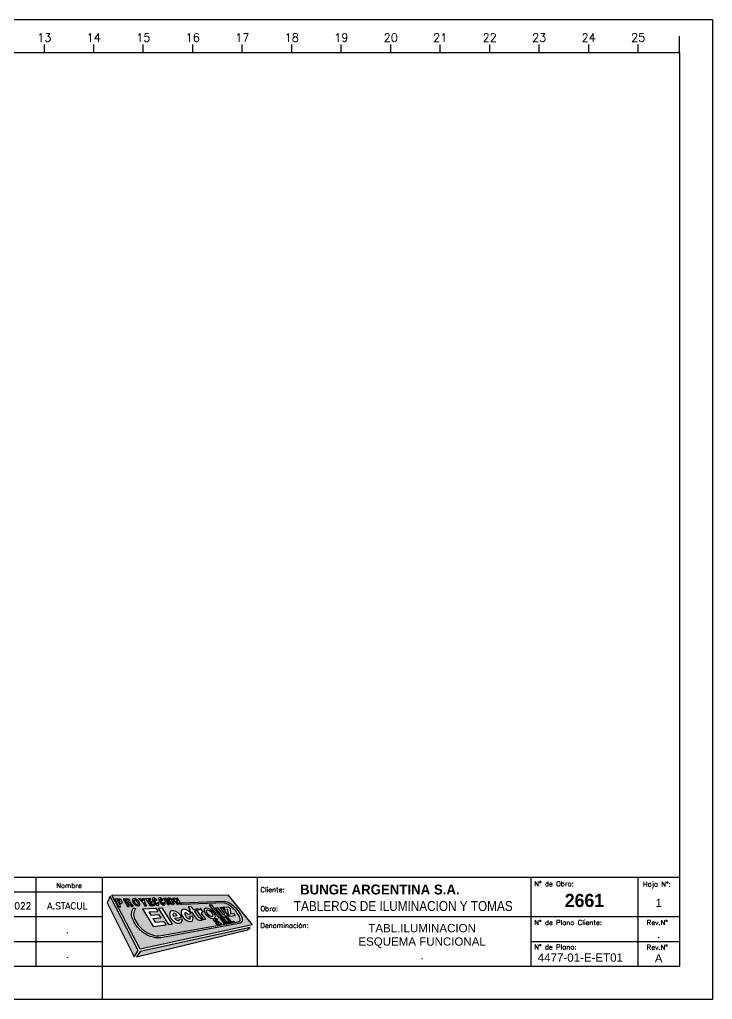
# Model space of a CAD drawing. Header units: millimetres. Extents: x 17 to 4217, y 20 to 2990.
# Drawn here: x 2117 to 4217, y 20 to 2990 of the extents above; entities that cross this region are included whole.
import ezdxf
from ezdxf.enums import TextEntityAlignment as Align

# ---------------------------------------------------------------- set-up
doc = ezdxf.new("R2010")
doc.units = ezdxf.units.MM
for name, color, linetype in [('ASHADE', 7, 'Continuous'), ('PRINCIPAL', 7, 'Continuous'), ('Texto-rotulo', 4, 'Continuous'), ('TEXTOS', 3, 'Continuous')]:
    doc.layers.add(name, color=color, linetype=linetype)
doc.styles.add('ROMANS', font='romans.shx')
doc.styles.add('style1', font='arial.ttf', dxfattribs={"height": 1})
doc.styles.add('style2', font='romab___.ttf', dxfattribs={"height": 1})

# ---------------------------------------------------------------- blocks, each defined once
blk = doc.blocks.new('LOGO_CARTEL')
h = blk.add_hatch(color=7)
h.paths.add_polyline_path([(185.4531607444398, 255.6080054519019), (178.0997501861947, 264.694781197847), (142.9694653170423, 264.5652756452147), (151.5196389591269, 248.2262194406826)])
h.paths.add_polyline_path([(152.6037588228509, 253.2042542958375), (152.0385016435746, 253.591774124269), (151.5922793511299, 253.9952716455857), (151.156328428147, 254.4449664988321), (150.7145654961959, 254.8936571433157), (150.3645131360232, 255.3819267039212), (150.0031535024542, 255.8917232162279), (149.6960355938439, 256.4032216909757), (149.4151898325393, 256.9861096974602), (149.1979344593185, 257.4914983694526), (149.0589793880756, 258.0403151890383), (148.9670878159323, 258.7290265830606), (149.0147634216707, 259.498137032074), (149.1675725950371, 259.9344198385701), (149.5739569894727, 260.7308271535035), (150.1352987637446, 260.5069410158793), (149.7203162498471, 259.6974621873162), (149.6084775258383, 259.3781533964196), (149.5695608185938, 258.7503428899909), (149.6491277627425, 258.1540024450003), (149.7679211774467, 257.6848160852482), (149.9613202075897, 257.2349230512604), (150.2246112070215, 256.688469492297), (150.5058261835637, 256.220111810948), (150.853081899965, 255.7302127279942), (151.1749386222748, 255.2812717744163), (151.5855088787328, 254.8642629679829), (152.0093397265949, 254.4270702912866), (152.4110208676515, 254.0638492072659), (152.9391516107582, 253.7017819174352), (153.5468715304632, 253.2989886426367), (154.1580357110378, 252.9630837021583), (154.8621051137764, 252.675536922346), (155.7591906887095, 252.3973275015875), (156.220084995555, 252.2851366435662), (156.7175685423728, 252.2851366435662), (157.2339852316277, 252.2860496018165), (157.9032701730397, 252.3475077194187), (181.247015485209, 256.5572780543767), (181.5416442631712, 256.6311064582305, 0.1422383346921954), (181.6861528009705, 256.7154093418759), (181.7459667632882, 256.7783278235465), (181.8544180455637, 256.9323336072729), (181.8722623331765, 257.1522650986209), (181.8514710108141, 257.4849715098117), (181.7596657530211, 257.7460812522109), (181.623822393128, 258.115614737526), (181.4588121072999, 258.437906893107), (181.2781975993102, 258.7688019152168), (180.9887895602179, 259.1797745744808), (180.7512849446623, 259.5089844625736), (180.4986294957427, 259.815017786622), (180.2453629160686, 260.1141217957421), (179.9870351216035, 260.3874534964206), (179.7544201523704, 260.6108451201933), (179.4103498777168, 260.9061848932495), (179.0857978649014, 261.1779139023679), (178.6712844097259, 261.4744107431785), (178.2458162967387, 261.7433927095336), (177.8271528054962, 261.9525782249748), (177.4073530596579, 262.1496822747832, 0.1202087801913025), (177.0357000599459, 262.2249030490885), (164.2666159847474, 261.7193418869679), (163.9682599065787, 262.2771812392215), (177.0609268918265, 262.7941733559575, -0.1061177557383785), (177.5571896986758, 262.7079758158735), (178.0788371917595, 262.4975506379719), (178.5409593324766, 262.266650976968), (179.006402372169, 261.9723967656153), (179.4534493773264, 261.6526290401814), (179.7983485959752, 261.3638644686205), (180.1579319711855, 261.0552087077141), (180.413115646847, 260.810143242434), (180.6926762230759, 260.5143455412949), (180.9589417610879, 260.1998899585132), (181.2264295606065, 259.8758906908188), (181.4773840912516, 259.5280376069671), (181.7884614694098, 259.0862934946086), (181.9892665206068, 258.7184083640314), (182.1744450805191, 258.3567242608761), (182.3242876211053, 257.9491089286669), (182.4451116069045, 257.6054649962152), (182.4737813655809, 257.146686456172), (182.4392175374054, 256.7206860216178), (182.2111733737853, 256.3968528736304), (182.156251227782, 256.3390801078294, -0.1589567886688336), (181.5015339019848, 255.9852970601775), (158.3313541049504, 251.7657726936716), (157.7638205862058, 251.6977152282085), (157.1467103171579, 251.6523168065381), (156.5289152348718, 251.6523168065381), (156.1393310225611, 251.6872735888707), (155.5992206574989, 251.8187472139129), (154.6594321216244, 252.1101999264602), (153.8992588404735, 252.4206599155526), (153.2361026245469, 252.7851404533831)], flags=16)
h.paths.add_polyline_path([(155.4961207389485, 255.0521120566267), (152.2828004417448, 260.403877045065), (156.2620891741136, 260.6595994981258), (156.8793904055585, 259.683852657859), (154.1233739124035, 259.5067417856138), (154.7379129992291, 258.5353609724133), (157.1419291429693, 258.6898511204828), (157.7614417117217, 257.7106088953362), (155.3574255679816, 257.5561187472666), (156.1105608785906, 256.365663646602), (158.7499442525333, 256.6411428619804), (159.4683073167696, 255.5916406758498)], flags=16)
h.paths.add_polyline_path([(156.9809235514029, 260.7057942084543), (158.1495943107872, 260.7808969148699), (161.2771194095897, 255.8373254823798), (160.1571723636043, 255.6852068767993)], flags=16)
edge = h.paths.add_edge_path(flags=16)
edge.add_ellipse((150.3228781548682, 262.4436767498919), major_axis=(-0.8936272418632162, 1.127899265694117), ratio=0.5066817181136452, start_angle=0, end_angle=360)
edge = h.paths.add_edge_path(flags=16)
edge.add_line((149.3914767797729, 261.2200522465923), (148.8966182320769, 261.1928146593498))
edge.add_line((148.8966182320769, 261.1928146593498), (148.3406782657387, 262.0048362661628))
edge.add_arc((148.0322541764911, 261.7936777497446), 0.3737824740194964, 34.39698158897838, 89.99999999999129)
edge.add_line((148.0322541764912, 262.1674602237641), (147.6230883499818, 262.167460223764))
edge.add_line((147.6230883499818, 262.167460223764), (148.2097099318605, 261.1550064314394))
edge.add_line((148.2097099318605, 261.1550064314394), (147.730365746766, 261.1286227726718))
edge.add_line((147.730365746766, 261.1286227726718), (146.374749734994, 263.4682887761948))
edge.add_line((146.374749734994, 263.4682887761948), (147.7265645211912, 263.4872141747957))
edge.add_ellipse((147.8482038823178, 262.8124085716728), major_axis=(-0.4675602494154471, 0.5911854729536373), ratio=0.7183697749825871, start_angle=331.8783444975553, end_angle=331.892320538633)
edge.add_ellipse((147.8482038823178, 262.8124085716728), major_axis=(-0.4675602494154471, 0.5911854729536373), ratio=0.7183697749825871, start_angle=194.1313330148139, end_angle=331.8783444975553, ccw=False)
edge.add_arc((148.0465766700301, 261.4587772066198), 0.9845029444719537, 33.673101070293626, 67.08465810740188, ccw=False)
edge.add_line((148.8658943114276, 262.0046385902776), (149.3914767797729, 261.2200522465923))
h.paths.add_polyline_path([(152.428480871504, 262.2382794171796), (150.991425134696, 263.5583984087983), (151.5148692393126, 263.577161813869), (152.3274732041306, 262.8385707334468), (152.2247599783632, 263.6026085948631), (152.7464755688293, 263.6213100395241), (152.8422763599165, 262.4219324887251), (153.4486469591564, 261.39256968043), (152.9302560239894, 261.3864757829948)], flags=16)
edge = h.paths.add_edge_path(flags=0)
edge.add_ellipse((150.3344878985016, 262.385674379353), major_axis=(-0.5538971173582997, 0.7982579311599717), ratio=0.3309013624885608, start_angle=0, end_angle=360)
h.paths.add_polyline_path([(154.6202223665322, 261.4300838329052), (153.1710949092717, 263.6365309668692), (154.4674305755511, 263.6829994837549), (154.7332833440427, 263.2782110186992), (153.9546621677494, 263.2503005228151), (154.2758638951749, 262.761237516417), (154.9217148974341, 262.7843887256175), (155.1631154593711, 262.4168312858944), (154.5172644571119, 262.3936800766938), (154.8701517007164, 261.8563725794391), (155.6487728770096, 261.8842830753232), (155.8493481051576, 261.4445327086049)], flags=16)
edge = h.paths.add_edge_path(flags=16)
edge.add_ellipse((162.3506972278444, 257.9788374762874), major_axis=(-1.642348800854519, 1.647056297495182), ratio=0.6051354556231145, start_angle=223.0526706348825, end_angle=568.9415980408376, ccw=False)
edge.add_line((164.0800962370809, 257.9175592753078), (161.9766256633958, 257.6318520075442))
edge.add_ellipse((162.4984084506137, 257.9265922102933), major_axis=(-0.8345003235995436, 0.9835038464317335), ratio=0.4580583250399492, start_angle=79.1463513431414, end_angle=197.195719878157)
edge.add_line((163.442087250392, 257.3256394437481), (164.2354321568696, 257.4333967893746))
edge = h.paths.add_edge_path(flags=16)
edge.add_ellipse((156.2742421014178, 262.6190018229936), major_axis=(-0.863609162255307, 1.091103421728289), ratio=0.4257354557277726, start_angle=297.64689720139955, end_angle=570.3333871905265, ccw=False)
edge.add_arc((156.1713854927469, 262.9168856242617), 0.4740240258636297, 16.574342269856118, 39.02376819823297, ccw=False)
edge.add_line((156.6257140161145, 263.0521053341809), (156.2980944023229, 263.0080376165203))
edge.add_ellipse((156.3074578577934, 262.6024070536391), major_axis=(-0.5065399770271345, 0.726019394402116), ratio=0.2742896260413826, start_angle=326.4190817521952, end_angle=201.6139085342092)
edge.add_line((156.7595119302094, 262.3033940024833), (157.0441174056542, 262.3416759404644))
edge.add_arc((157.0583540590102, 262.2358341333146), 0.1067949925769937, 14.416172928445405, 97.66080543091999, ccw=False)
h.paths.add_polyline_path([(145.6598305992959, 261.0834881952152), (145.1065465757316, 261.0834881952152), (143.8601911448198, 263.4330849715683), (145.1648560642081, 263.4330849715683), (145.2073356916003, 263.4219149788997), (145.315947814569, 263.393355456569), (145.424559937535, 263.3590840297724), (145.5331720605031, 263.3105328097215), (145.6417841834706, 263.2534137650604), (145.7503964183304, 263.1563113249588), (145.859008541297, 263.050641060248), (145.933322134451, 262.9335469866041), (145.9847699291714, 262.8250208017469), (146.0476506790543, 262.7164945527141), (146.090523897267, 262.6079683678574), (146.090523897267, 262.4994421830006), (146.0848074756314, 262.3909159339676), (146.0505088339265, 262.2823897491111), (145.9676206642648, 262.1738635000779), (145.8590085412972, 262.1053206464843), (145.7461475495062, 262.0786115282382), (145.1319624207972, 262.0786115282382)], flags=16)
h.paths.add_polyline_path([(147.7620292003396, 262.4915857296116), (147.4352881576086, 262.4915857296115), (147.0321206956276, 263.1874149292762), (147.514049526084, 263.1874149292762, -0.2675365227889273), (147.8374663985688, 263.0010220613619), (147.9468388417595, 262.8122554896828, -0.5778638043497945)], flags=0)
edge = h.paths.add_edge_path(flags=0)
edge.add_ellipse((162.1108745068363, 258.4080100646889), major_axis=(-0.5405039750257009, 0.6372900837614937), ratio=0.6364042262415052, start_angle=231.8172837618474, end_angle=423.4302749670524, ccw=False)
edge.add_line((162.7154700676052, 258.430385789653), (161.5604793777146, 258.2735073248772))
edge = h.paths.add_edge_path(flags=16)
edge.add_ellipse((158.1177155172974, 262.677083387381), major_axis=(-0.863609162255307, 1.091103421728289), ratio=0.4257354557277726, start_angle=297.64689720139955, end_angle=570.3333871905265, ccw=False)
edge.add_arc((158.0148589086267, 262.9749671886491), 0.4740240258636296, 16.574342269863678, 39.023768198225525, ccw=False)
edge.add_line((158.4691874319942, 263.1101868985684), (158.1415678182025, 263.0661191809078))
edge.add_ellipse((158.1509312736731, 262.6604886180265), major_axis=(-0.5065399770271345, 0.726019394402116), ratio=0.2742896260413826, start_angle=326.4190817521952, end_angle=201.6139085342092)
edge.add_line((158.6029853460891, 262.3614755668708), (158.8875908215339, 262.3997575048519))
edge.add_arc((158.9018274748898, 262.2939156977021), 0.1067949925769937, 14.416172928193816, 97.66080543091999, ccw=False)
h.paths.add_polyline_path([(145.3488173465687, 262.4185411235928), (145.3004573348388, 262.4084741234664), (144.9569851476092, 262.4084741234665), (144.5884524415721, 263.1032223763401), (145.0543579831542, 263.1032223763401), (145.1230071195274, 263.0883104007086), (145.1776770286679, 263.0598096257225), (145.2228389716364, 263.0051830485271), (145.2751318892336, 262.950556471332), (145.3131631136731, 262.8959298941364), (145.3464403550255, 262.8413033169415), (145.3820945879219, 262.7866767397458), (145.4153718292747, 262.729675116329), (145.4367643690122, 262.6750485391337), (145.4474606868996, 262.5931083054898), (145.4438952155914, 262.5111688075474), (145.4034871276592, 262.4565422303521)], flags=0)
h.paths.add_polyline_path([(159.9730777940433, 261.763804503725), (158.6575382829936, 263.7279102629611), (159.0852560512675, 263.7385947742741), (160.4007955623171, 261.7744890150381)], flags=16)
edge = h.paths.add_edge_path(flags=16)
edge.add_ellipse((160.8818184193999, 262.7388156020793), major_axis=(-0.7979464350983991, 1.007134917165475), ratio=0.4894646261371382, start_angle=0, end_angle=360)
edge = h.paths.add_edge_path(flags=0)
edge.add_ellipse((160.8934281630333, 262.7589184025069), major_axis=(-0.5035167035460069, 0.7256513700487878), ratio=0.3023088387794969, start_angle=0, end_angle=360)
edge = h.paths.add_edge_path(flags=16)
edge.add_ellipse((165.7652750323873, 258.4647758817189), major_axis=(-1.600143491517746, 1.63787481024076), ratio=0.5599180829253385, start_angle=249.7364917816626, end_angle=582.2025432203677, ccw=False)
edge.add_line((166.9872881122092, 259.0106123339061), (165.9898829810173, 258.8751381806419))
edge.add_ellipse((165.8938711404128, 258.3234322185671), major_axis=(-0.7589687808205522, 0.9226812811405075), ratio=0.3732741632683865, start_angle=310.6881988627141, end_angle=223.1675011783974)
edge.add_line((166.4945029853884, 258.2454999481933), (167.3862588203552, 258.3666241161793))
h.paths.add_polyline_path([(162.7951288374967, 261.7752387136096), (161.4723677384096, 263.6945981322239), (161.81595609631, 263.7537906418208), (162.9820344133655, 262.7383576938072), (162.3240781786936, 263.6930686366409), (162.6534987351981, 263.7508159989583), (163.911431913516, 261.9255235138238), (163.5681845709356, 261.8812685400093), (162.4134307224951, 262.8868400247041), (163.1399369951657, 261.8326612632521)], flags=16)
h.paths.add_polyline_path([(166.2842710145883, 260.1110201205027), (166.687775653216, 260.1476733413876), (166.0524662573228, 261.0246228846317), (166.9215053611439, 261.1294239198954), (167.5743923799181, 260.2282110988582), (168.0036802966482, 260.2672063998507), (168.4322120736689, 259.6756824139734), (168.0029241569389, 259.636687112981), (169.2382005714195, 257.9315728891684, 0.2467400219672279), (169.6550028235146, 257.7250531196687), (169.8100637272798, 257.7287421160969), (170.2931312032976, 257.0619397593421), (169.8310625108357, 256.9991785373436, -0.3000227749307927), (168.5570900349589, 257.5673645912789), (167.1163074302368, 259.5561493555102), (166.7128027916091, 259.5194961346253)], flags=16)
edge = h.paths.add_edge_path(flags=16)
edge.add_line((168.389199509343, 260.3314593556841), (169.2533804088036, 260.374997025797))
edge.add_line((169.2533804088036, 260.374997025797), (169.4719641903194, 260.0683950569588))
edge.add_arc((169.4963919218343, 260.0858101634195), 0.0299999999999818, 215.4859673686726, 361.1087590474533)
edge.add_arc((169.9675786411621, 260.0949294696907), 0.4412749581908618, 104.8395011294129, 181.1087590474032, ccw=False)
edge.add_arc((169.8801739440364, 260.4248219006564), 0.1000000000000818, 35.485967368638, 104.83950112940741, ccw=False)
edge.add_line((169.9615997157527, 260.4828722555254), (170.63517493473, 259.538065248954))
edge.add_arc((170.6107472032151, 259.5206501424933), 0.0300000000000623, -113.2047104652354, 35.48596736857809, ccw=False)
edge.add_ellipse((170.5014528612335, 259.1633119633947), major_axis=(-0.2423453647004123, 0.2913411155990957), ratio=0.8735425956558136, start_angle=303.7784849999491, end_angle=422.8856420638008)
edge.add_line((170.1701836289255, 259.08902022378), (171.4616404148821, 257.2775262945518))
edge.add_line((171.4616404148821, 257.2775262945518), (170.6310571408486, 257.1868620808645))
edge.add_line((170.6310571408486, 257.1868620808645), (168.389199509343, 260.3314593556841))
edge = h.paths.add_edge_path(flags=16)
edge.add_ellipse((172.6209305434125, 259.104092753121), major_axis=(-1.434265796732262, 1.459487488505828), ratio=0.5161330663776666, start_angle=0, end_angle=360)
h.paths.add_polyline_path([(171.683835557383, 259.2745062451281), (171.7600229468722, 259.3971486387049), (171.6047711369928, 259.4673345635577), (171.6938990555585, 259.57827639546), (171.5585605571486, 259.6817784696732), (171.6705180972101, 259.7696959589088), (171.5894982337426, 259.9205605293637), (171.7266636854775, 259.9542175622087), (171.7605783939317, 260.1212981481499), (171.8912865217089, 260.057758931497), (172.0067471987567, 260.1834123087364), (172.0850145884413, 260.0627518616205), (172.2287409020206, 260.1542501419495), (172.2761756564648, 260.013476192727), (172.4359090739834, 260.0727587689708), (172.4500727813598, 259.935950951293), (172.6140577024691, 259.9821909141718), (172.617324168846, 259.8378475554163), (172.7847232792728, 259.8695765066528), (172.7753601017255, 259.7255001174502), (172.9448479140738, 259.7429090227465), (172.9234624187572, 259.6012749267215), (173.0936711892283, 259.6089013920243), (173.064169036055, 259.4687259540326), (173.2344032043299, 259.4608017909796), (173.1916116192394, 259.3218433874385), (173.3594370281364, 259.3052442131924), (173.3100955283725, 259.1704082818698), (173.477365502008, 259.1380054357252), (173.4154033856972, 259.0075967402648), (173.5783422976624, 258.9577914878024), (173.5030164446931, 258.8346180698345), (173.6573928421161, 258.7625270410099), (173.5661266955277, 258.651743788243), (173.7023328640789, 258.5495961434361), (173.5906972447629, 258.4602195032279), (173.6746318630572, 258.3082324038705), (173.5348244109569, 258.2721831132165), (173.4985978147281, 258.1056994135821), (173.3694427110236, 258.1707338292062), (173.2525693178649, 258.0473364211766), (173.1758362138442, 258.1696381209472), (173.0319521735603, 258.0783880717975), (172.9874999861671, 258.2157550185329), (172.829821770202, 258.1512045055346), (172.8101961036181, 258.2942447384434), (172.6451284973563, 258.2520324904426), (172.6453961039194, 258.3964125562626), (172.4780067120226, 258.3646323737792), (172.4873539531447, 258.5091469756491), (172.3240870211571, 258.4899539639741), (172.3435472575933, 258.6330167970836), (172.1734386118741, 258.6234127786635), (172.2015303581154, 258.7650338534108), (172.0311557849242, 258.7663351328417), (172.0682525877504, 258.9058682910498), (171.8989991221754, 258.9254246943266), (171.9508388888556, 259.0601774813477), (171.7837480405186, 259.0934916963358), (171.8464200568175, 259.223560498869)], flags=0)
h.paths.add_polyline_path([(173.7958397692439, 257.1463912688727), (173.8304640978674, 257.390058697153), (174.0785565701579, 257.5207859104881), (174.2187937613269, 257.5387446725682), (174.37897410095, 257.5103021481857), (174.5163766620253, 257.4861346410556), (174.6383985265921, 257.4146816641343), (174.9414558946859, 257.0596236420317), (174.6247929102196, 256.9597830324572), (174.5154095678412, 257.0879351161374), (174.4216121135971, 257.1457637999772), (174.336174773255, 257.1871777879149), (174.2840205303412, 257.1745299321128), (174.2500348926458, 257.1542002251716), (174.2511575238931, 257.0807046329599), (174.3789517365361, 256.9309826160936), (174.5853158820852, 256.8606323937628), (174.7502930707705, 256.8219749691178), (175.0751994696786, 256.7627873435982), (175.2064628145645, 256.7118110629317), (175.3001204238243, 256.6394170022284), (175.7859955408269, 256.0701721126652), (175.7708475169259, 255.7965177324393), (175.6788382982584, 255.6386674267816), (175.4554495420784, 255.5994387674916), (175.1982293746402, 255.6354262590744), (174.9243039333737, 255.7441210868719), (174.5182751041174, 256.2486671224456), (174.8568341004725, 256.3711019307822), (175.1535205428048, 256.0235080014154), (175.1833746497563, 256.0102394514735), (175.2679490921922, 256.0217855385973), (175.2795180028883, 256.0560885296403), (175.2652979472572, 256.1315190496147), (175.2349778686286, 256.1821392110525), (175.1272671526957, 256.2747549196481), (175.0060922290022, 256.3664286441305), (174.9177631965104, 256.385854518842), (174.7538146483476, 256.4124832340872), (174.5758829905614, 256.4159022943103), (174.4444258204068, 256.440399133175), (174.3102845101203, 256.5071237198015)], flags=16)
h.paths.add_polyline_path([(172.4421929879158, 261.6993872884382), (173.1033636288165, 261.7418763334797), (175.9666479985061, 257.8395078861935), (175.3416875249357, 257.7476680271158)], flags=16)
h.paths.add_polyline_path([(175.8185602050212, 255.9963887481317), (176.0970598533513, 256.0382749285257), (176.3478582665037, 255.7561521061419), (176.0747567826849, 255.7081935372172)], flags=16)
h.paths.add_polyline_path([(174.3485186268598, 260.8064774840617), (175.0202330270788, 260.8496441064742), (176.4425847394002, 258.9111218619272), (176.656246544351, 258.7002338774154), (176.8859989122111, 258.6376187554996), (177.039169630779, 258.6724050989984), (177.0809416643318, 258.7906792596578), (177.0850268032758, 258.9524073457342), (175.6626750909543, 260.8909295902811), (176.3343894911734, 260.9340962126936), (178.3705141121814, 258.1590632610676), (177.7308736637015, 258.072183070219), (177.4515844789431, 258.4528261225845), (177.449939915133, 258.1923494093693), (177.3735891381681, 258.023654325923), (177.0408173282612, 257.9784550605819), (176.6492841265375, 258.0740737668004), (176.3290203271025, 258.2897508747835), (176.0004829060769, 258.5550164180551)], flags=16)
h.paths.add_polyline_path([(175.8596812331607, 257.4623247813253), (175.8714990103827, 257.6547803721561), (175.967370921293, 257.7617232629247), (176.3591218292881, 257.8128576366349), (176.6739834488775, 257.7357619649799), (176.9037179487684, 257.6268032359388), (177.2051102946684, 257.22597550955, -0.2774608196294284), (177.2263887720949, 257.0209748781529), (177.1775796743084, 256.9167245421723), (177.3814321152049, 256.8907311830286, -0.2025117578434721), (177.515986991677, 256.8125343543765), (178.0814038863946, 256.0605750844931), (177.7035381514174, 255.9942191656532), (177.249609033323, 256.5979086050922, 0.269620168307612), (177.0643523294291, 256.676091733451), (176.8861163765115, 256.653266853361), (177.4192138766801, 255.9442897945771), (177.0498955669017, 255.8794348645815)], flags=16)
h.paths.add_polyline_path([(176.1283580353405, 257.4946311402891), (176.5348464118783, 257.5466860052058, -0.2696201683075783), (176.7201031157721, 257.468502876847), (176.8891617211602, 257.2436684464244, -0.5752742827534235), (176.7547140580848, 256.9250916456432), (176.5740092818875, 256.9019506082662)], flags=0)
h.paths.add_polyline_path([(177.5204432603009, 257.9472478852434), (177.8995604899292, 257.9957976035502), (179.0422888058242, 256.5652176823347), (179.4851163086475, 256.6318186736747), (179.7406637918552, 256.3443536283047), (178.9164312724389, 256.1996125176379)], flags=16)
h.paths.add_polyline_path([(177.9413372224431, 256.3767628698669), (178.219836870773, 256.4186490502607), (178.4706352839254, 256.1365262278769), (178.1975338001067, 256.088567658952)], flags=16)
h.paths.add_polyline_path([(176.6737528820233, 260.9559048434876), (178.3427161908923, 261.0631580286965), (178.8002973755475, 260.5096828633239), (178.8998461173178, 258.9606081469402), (179.8326592561562, 259.0873089891415), (180.3195044374267, 258.423788001071), (178.6936731086986, 258.2029568505968), (178.1625139210506, 258.9431567149978), (178.0671847041749, 260.4265715424339), (177.1073964312916, 260.3648923258533)], flags=16)
h.paths.add_polyline_path([(179.5926754927317, 256.6591503180275), (179.8711751410621, 256.7010364984215), (180.1219735542144, 256.418913676038), (179.8488720703959, 256.3709551071128)], flags=16)
h = blk.add_hatch(color=7)
h.paths.add_polyline_path([(142.4711588467209, 264.2784940282188), (141.493940429186, 262.237274870394), (149.6974538685535, 245.9180733970072), (150.9388299583746, 247.8139314132571)])
h.paths.add_polyline_path([(184.1081691569706, 254.1154360284982), (184.9261877654065, 254.8247654630184), (151.5618281334868, 247.5365095611583), (150.3895026562838, 245.8623298553465)])
for p, q in [((144.5884524415722, 263.1032223763401), (144.9569851476092, 262.4084741234664)), ((144.5884524415721, 263.1032223763401), (145.0318689755348, 263.1032223763401)), ((144.9569851476092, 262.4084741234664), (145.3004573348389, 262.4084741234664)), ((145.0683373384368, 263.1001857787027), (145.0318689755348, 263.1032223763401)), ((145.1230071195273, 263.0883104007086), (145.0683373384368, 263.1001857787027)), ((145.1776770286679, 263.0598096257226), (145.1230071195273, 263.0883104007086)), ((145.2228389716362, 263.0051830485272), (145.1776770286679, 263.0598096257226)), ((145.2751318892337, 262.9505564713318), (145.2228389716362, 263.0051830485272)), ((145.3131631136727, 262.8959298941363), (145.2751318892337, 262.9505564713318)), ((145.3004573348389, 262.4084741234664), (145.3488173465687, 262.4185411235929)), ((145.3464403550257, 262.8413033169409), (145.3131631136727, 262.8959298941363)), ((145.3820945879217, 262.7866767397455), (145.3464403550257, 262.8413033169409)), ((145.3488173465687, 262.4185411235929), (145.4034871276592, 262.4565422303521)), ((145.4153718292746, 262.729675116329), (145.3820945879217, 262.7866767397455)), ((145.4034871276592, 262.4565422303521), (145.4438952155914, 262.5111688075474)), ((145.4367643690122, 262.6750485391336), (145.4153718292746, 262.729675116329)), ((145.4438952155914, 262.6204219619383), (145.4367643690122, 262.6750485391336)), ((145.4462722071345, 262.5657953847428), (145.4438952155914, 262.6204219619383)), ((145.4438952155914, 262.5111688075474), (145.4462722071345, 262.5657953847428)), ((146.3747497349941, 263.4682887761947), (147.7265644335298, 263.4872141735684)), ((146.374749734994, 263.4682887761947), (147.730365746766, 261.1286227726719)), ((147.0321206956276, 263.1874149292762), (147.4352881576086, 262.4915857296115)), ((147.0321206956276, 263.1874149292762), (147.514049526084, 263.1874149292762)), ((147.4352881576086, 262.4915857296115), (147.7620292003396, 262.4915857296116)), ((147.6230883499818, 262.1674602237641), (148.2097099318605, 261.1550064314394)), ((147.6230883499818, 262.1674602237641), (148.0322541764911, 262.1674602237641)), ((147.8374663985689, 263.0010220613617), (147.9468388417595, 262.8122554896828)), ((148.3406782657387, 262.0048362661628), (148.8966182320768, 261.1928146593498)), ((148.8631319472404, 262.0087622309013), (149.3929371191865, 261.2178722607097)), ((150.9914251346961, 263.5583984087983), (151.5148692393126, 263.577161813869)), ((150.9914251346961, 263.5583984087983), (152.4284808715039, 262.2382794171796)), ((151.5148692393127, 263.577161813869), (152.3274732041305, 262.8385707334468)), ((152.2247599783632, 263.6026085948631), (152.7464755688293, 263.6213100395241)), ((152.2247599783632, 263.602608594863), (152.3274732041305, 262.8385707334468)), ((152.4284808715039, 262.2382794171796), (152.9241568924725, 261.3968295487518)), ((152.7464755688293, 263.6213100395241), (152.8422763599165, 262.4219324887254)), ((152.8370806511159, 262.4307526218398), (153.4486469591564, 261.3925696804299)), ((152.9249888496178, 261.3864138652061), (153.4486469591564, 261.39256968043)), ((153.1710949092717, 263.6365309668692), (154.4674305755511, 263.6829994837549)), ((153.1710949092717, 263.6365309668692), (154.6202223665322, 261.4300838329053)), ((153.9546621677494, 263.2503005228151), (154.7332833440426, 263.2782110186992)), ((153.9546621677495, 263.2503005228151), (154.2758638951748, 262.761237516417)), ((154.2758638951748, 262.761237516417), (154.9217148974341, 262.7843887256175)), ((154.4674305755511, 263.6829994837549), (154.7332833440427, 263.2782110186992)), ((154.5172644571117, 262.3936800766938), (155.1631154593711, 262.4168312858944)), ((154.5172644571118, 262.3936800766939), (154.8701517007164, 261.8563725794391)), ((154.6202223665322, 261.4300838329053), (155.8493481051576, 261.4445327086049)), ((154.8701517007164, 261.8563725794391), (155.6487728770096, 261.8842830753232)), ((154.9217148974341, 262.7843887256175), (155.1631154593711, 262.4168312858944)), ((155.6487728770096, 261.8842830753232), (155.8493481051576, 261.4445327086049)), ((156.2980944023229, 263.0080376165204), (156.6257140161145, 263.0521053341809)), ((156.7595119302094, 262.3033940024833), (157.0441174056543, 262.3416759404644)), ((158.1415678182025, 263.0661191809078), (158.4691874319942, 263.1101868985684)), ((158.6029853460891, 262.3614755668708), (158.887590821534, 262.3997575048519)), ((158.6575382829937, 263.7279102629611), (159.0852560512675, 263.7385947742741)), ((158.6575382829937, 263.7279102629611), (159.9730777940433, 261.763804503725)), ((159.0852560512675, 263.7385947742741), (160.4007955623171, 261.7744890150381)), ((159.9730777940433, 261.763804503725), (160.4007955623171, 261.7744890150381)), ((161.4718507239039, 263.6945090623082), (161.8159560963099, 263.7537906418208)), ((161.4723677384096, 263.6945981322239), (162.7951288374967, 261.7752387136096)), ((161.81595609631, 263.7537906418208), (162.9820344133655, 262.7383576938072)), ((162.3240781786936, 263.693068636641), (162.653498735198, 263.7508159989583)), ((162.3240781786936, 263.693068636641), (162.9820344133655, 262.7383576938072)), ((162.4134307224951, 262.8868400247041), (163.1399369951656, 261.8326612632521)), ((162.4134307224951, 262.8868400247041), (163.5681845709356, 261.8812685400093)), ((162.6534987351981, 263.7508159989583), (163.911431913516, 261.9255235138238)), ((162.7951288374967, 261.7752387136096), (163.1399369951656, 261.8326612632521)), ((163.5681845709356, 261.8812685400093), (163.911431913516, 261.9255235138238)), ((147.7175445447353, 261.127917078872), (148.2097099318605, 261.1550064314394)), ((148.8966182320768, 261.1928146593498), (149.3914767797728, 261.2200522465922)), ((166.0524662573228, 261.0246228846317), (166.9215053611437, 261.1294239198954)), ((166.0524662573228, 261.0246228846317), (166.687775653216, 260.1476733413876)), ((166.2842710145882, 260.1110201205027), (166.6877756532159, 260.1476733413876)), ((166.2842710145882, 260.1110201205026), (166.712802791609, 259.5194961346254)), ((166.712802791609, 259.5194961346253), (167.1163074302367, 259.5561493555103)), ((166.9215053611438, 261.1294239198955), (167.5743923799181, 260.2282110988582)), ((167.1163074302367, 259.5561493555103), (168.6441977785195, 257.4471253874794)), ((167.5743923799181, 260.2282110988582), (168.0036802966482, 260.2672063998507)), ((168.0029241569389, 259.636687112981), (168.432212073669, 259.6756824139735)), ((168.0029241569389, 259.636687112981), (169.2382005714195, 257.9315728891684)), ((168.0036802966482, 260.2672063998507), (168.432212073669, 259.6756824139734)), ((160.1571723636043, 255.6852068767994), (161.2771194095897, 255.8373254823798)), ((169.6550028235144, 257.7250531196687), (169.8100637272798, 257.7287421160968)), ((169.8100637272798, 257.7287421160969), (170.2931312032976, 257.0619397593421))]:
    blk.add_line(p, q)
at = {"color": 2}
for p, q in [((172.4421929879158, 261.6993872884382), (173.1033636288165, 261.7418763334797)), ((172.4421929879158, 261.6993872884382), (175.3416875249357, 257.7476680271158)), ((173.1033636288165, 261.7418763334797), (175.9666479985061, 257.8395078861935)), ((152.2828004417448, 260.403877045065), (156.2620891741136, 260.6595994981259)), ((152.2828004417448, 260.403877045065), (155.4961207389485, 255.0521120566267)), ((154.1233739124035, 259.5067417856138), (156.8793904055584, 259.683852657859)), ((154.1233739124035, 259.5067417856138), (154.7379129992291, 258.5353609724132)), ((154.7379129992291, 258.5353609724132), (157.1419291429694, 258.6898511204828)), ((156.2620891741136, 260.6595994981259), (156.8793904055584, 259.683852657859)), ((156.9809235514028, 260.7057942084543), (158.1495943107873, 260.7808969148699)), ((156.9809235514028, 260.7057942084543), (160.1571723636043, 255.6852068767994)), ((157.1419291429693, 258.6898511204828), (157.7614417117218, 257.7106088953362)), ((158.1495943107873, 260.78089691487), (161.2771194095897, 255.8373254823798)), ((161.5604793777147, 258.2735073248772), (162.7154700676052, 258.4303857896531)), ((165.9898829810173, 258.8751381806418), (166.9872881122093, 259.0106123339061)), ((174.3485186268597, 260.8064774840617), (175.0202330270788, 260.8496441064741)), ((174.3485186268597, 260.8064774840617), (176.0004829060768, 258.5550164180554)), ((175.0202330270788, 260.8496441064741), (176.4425847394003, 258.9111218619271)), ((175.6626750909543, 260.8909295902811), (176.3343894911734, 260.9340962126936)), ((175.6626750909543, 260.8909295902811), (177.0850268032758, 258.9524073457342)), ((176.0004829060768, 258.5550164180553), (176.3290203271026, 258.2897508747839)), ((176.3343894911734, 260.9340962126936), (178.3705141121814, 258.1590632610676)), ((176.4425847394003, 258.9111218619271), (176.6562465443509, 258.7002338774154)), ((176.6562465443509, 258.7002338774154), (176.8859989122111, 258.6376187554996)), ((176.6737528820234, 260.9559048434876), (178.3427161908923, 261.0631580286965)), ((176.6737528820234, 260.9559048434876), (177.1073964312916, 260.3648923258533)), ((176.8859989122111, 258.6376187554996), (177.039169630779, 258.6724050989984)), ((177.039169630779, 258.6724050989984), (177.0809416643318, 258.7906792596578)), ((177.0809416643318, 258.7906792596578), (177.0850268032758, 258.9524073457342)), ((177.1073964312916, 260.3648923258533), (178.0671847041749, 260.4265715424339)), ((177.449939915133, 258.1923494093694), (177.4515844789431, 258.4528261225846)), ((177.4515844789431, 258.4528261225846), (177.7308736637015, 258.072183070219)), ((178.0671847041749, 260.426571542434), (178.1625139210506, 258.9431567149977)), ((178.1625139210506, 258.9431567149977), (178.6936731086986, 258.2029568505968)), ((178.8002973755475, 260.5096828633238), (178.3427161908923, 261.0631580286965)), ((178.6936731086986, 258.2029568505968), (180.3195044374267, 258.423788001071)), ((178.8002973755475, 260.5096828633238), (178.8998461173178, 258.9606081469402)), ((178.8998461173178, 258.9606081469402), (179.8326592561562, 259.0873089891415)), ((179.8326592561562, 259.0873089891415), (180.3195044374267, 258.423788001071)), ((155.3574255679816, 257.5561187472666), (157.7614417117218, 257.7106088953362)), ((155.3574255679816, 257.5561187472666), (156.1105608785906, 256.365663646602)), ((155.4961207389485, 255.0521120566267), (159.4683073167695, 255.5916406758498)), ((156.1105608785906, 256.365663646602), (158.7499442525334, 256.6411428619804)), ((158.7499442525334, 256.6411428619804), (159.4683073167695, 255.5916406758498)), ((161.9766256633958, 257.6318520075442), (164.0800962370809, 257.9175592753078)), ((163.442087250392, 257.325639443748), (164.2354321568696, 257.4333967893746)), ((166.4945029853884, 258.2454999481933), (167.3862588203552, 258.3666241161793)), ((169.7596715543868, 256.9894817460668), (170.2931312032976, 257.0619397593421)), ((175.3416875249357, 257.7476680271158), (175.9666479985061, 257.8395078861935)), ((176.3290203271026, 258.2897508747839), (176.6492841265375, 258.0740737668004)), ((176.6492841265375, 258.0740737668004), (177.0408173282612, 257.9784550605819)), ((177.0408173282612, 257.9784550605819), (177.3735891381681, 258.023654325923)), ((177.3735891381681, 258.023654325923), (177.449939915133, 258.1923494093694)), ((177.7308736637015, 258.072183070219), (178.3705141121814, 258.1590632610676))]:
    blk.add_line(p, q, dxfattribs=at)
at = {"color": 7}
for points in [[(142.9694653170423, 264.5652756452147), (178.0997501861947, 264.6947811978471), (185.4531607444398, 255.6080054519019), (151.5196389591269, 248.2262194406826)], [(150.9388299583747, 247.8139314132572), (142.4711588467209, 264.2784940282188), (141.493940429186, 262.237274870394), (149.6974538685535, 245.9180733970073)], [(184.1081691569706, 254.1154360284982), (184.9261877654066, 254.8247654630184), (151.5618281334868, 247.5365095611584), (150.3895026562838, 245.8623298553465)]]:
    blk.add_lwpolyline(points, close=True, dxfattribs=at)
blk.add_lwpolyline([(145.9676206642647, 262.1738635000779), (146.0505088339265, 262.2823897491111), (146.0848074756314, 262.3909159339676), (146.090523897267, 262.4994421830008), (146.090523897267, 262.6079683678574), (146.0476506790544, 262.716494552714), (145.9847699291715, 262.8250208017472), (145.9333221344512, 262.9335469866037), (145.8590085412972, 263.0506410602478), (145.7503964183296, 263.1563113249596), (145.6417841834706, 263.2534137650604), (145.533172060503, 263.3105328097218), (145.4245599375354, 263.3590840297722), (145.3159478145678, 263.3933554565691), (145.2073356916003, 263.4219149788997), (145.164856064208, 263.4330849715684), (143.8601911448198, 263.4330849715683), (145.1065465757316, 261.0834881952152), (145.6598305992959, 261.0834881952152), (145.1319624207972, 262.0786115282381), (145.746147549506, 262.0786115282381), (145.8590085412972, 262.1053206464843)], close=True)
at = {"color": 2}
for points in [[(181.2470154852091, 256.5572780543768), (181.5416442631711, 256.6311064582305, 0.1422383346921918), (181.6861528009704, 256.7154093418758), (181.7459667632882, 256.7783278235465), (181.8544180455638, 256.932333607273), (181.8722623331765, 257.1522650986207), (181.8514710108142, 257.4849715098115), (181.7596657530205, 257.7460812522119), (181.6238223931281, 258.1156147375257), (181.4588121072986, 258.4379068931063), (181.2781975993103, 258.7688019152168), (180.9887895602185, 259.1797745744776), (180.751284944662, 259.5089844625734), (180.4986294957428, 259.8150177866184), (180.2453629160691, 260.1141217957416), (179.9870351216038, 260.3874534964205), (179.7544201523699, 260.6108451201931), (179.4103498777135, 260.9061848932513), (179.0857978649015, 261.1779139023675), (178.6712844097254, 261.4744107431786), (178.2458162967388, 261.7433927095335), (177.8271528054977, 261.9525782249736), (177.4073530596587, 262.1496822747829, 0.1202087801916064), (177.0357000599458, 262.2249030490885), (164.2666159847474, 261.7193418869679), (163.9682599065787, 262.2771812392215), (177.0609268918265, 262.7941733559575, -0.1061177557383321), (177.5571896986756, 262.7079758158735), (178.0788371917593, 262.497550637972), (178.5409593324757, 262.2666509769685), (179.0064023721692, 261.9723967656151), (179.4534493773265, 261.6526290401816), (179.798348595977, 261.3638644686209), (180.1579319711853, 261.0552087077139), (180.4131156468477, 260.8101432424334), (180.6926762230749, 260.5143455412954), (180.9589417610863, 260.199889958513), (181.2264295606065, 259.8758906908194), (181.477384091251, 259.5280376069667), (181.7884614694098, 259.0862934946088), (181.9892665206061, 258.7184083640313), (182.1744450805191, 258.3567242608758), (182.3242876211056, 257.9491089286644), (182.4451116069045, 257.6054649962153), (182.4737813655809, 257.1466864561721), (182.4392175374054, 256.7206860216178), (182.2111733737853, 256.3968528736304), (182.1562512277823, 256.3390801078297, -0.1589567886689202), (181.5015339019848, 255.9852970601775), (158.3313541049506, 251.7657726936715), (157.763820586206, 251.6977152282085), (157.1467103171576, 251.6523168065382), (156.5289152348719, 251.6523168065382), (156.1393310225614, 251.6872735888707), (155.5992206574993, 251.8187472139132), (154.6594321216244, 252.1101999264603), (153.8992588404734, 252.4206599155527), (153.2361026245467, 252.7851404533834), (152.6037588228488, 253.2042542958373), (152.0385016435744, 253.5917741242691), (151.5922793511293, 253.9952716455863), (151.1563284281489, 254.4449664988268), (150.7145654961959, 254.8936571433156), (150.3645131360195, 255.3819267039223), (150.0031535024545, 255.8917232162272), (149.6960355938439, 256.4032216909753), (149.4151898325393, 256.9861096974611), (149.1979344593185, 257.4914983694526), (149.0589793880755, 258.0403151890382), (148.9670878159323, 258.7290265830608), (149.0147634216707, 259.4981370320742), (149.1675725950371, 259.9344198385701), (149.5739569894727, 260.7308271535035), (150.1352987637446, 260.5069410158792), (149.7203162498472, 259.6974621873163), (149.6084775258383, 259.3781533964196), (149.5695608185938, 258.7503428899911), (149.6491277627425, 258.1540024450004), (149.7679211774467, 257.6848160852479), (149.96132020759, 257.2349230512596), (150.2246112070214, 256.6884694922978), (150.5058261835638, 256.2201118109482), (150.8530818999638, 255.7302127279983), (151.174938622275, 255.2812717744163), (151.5855088787331, 254.8642629679877), (152.0093397265953, 254.4270702912863), (152.4110208676517, 254.0638492072657), (152.9391516107549, 253.7017819174355), (153.5468715304634, 253.2989886426365), (154.1580357110376, 252.9630837021584), (154.8621051137756, 252.675536922346), (155.7591906887098, 252.3973275015873), (156.2200849955551, 252.2851366435662), (156.7177453294008, 252.2851366435662, 0.0004419673965141), (156.7173917556908, 252.2851363310301), (157.2339852316275, 252.2860496018165), (157.9032701730395, 252.3475077194187)], [(175.1272671526955, 256.2747549196483), (175.0060922290021, 256.3664286441305), (174.9177631965109, 256.3858545188419), (174.7538146483474, 256.4124832340873), (174.5758829905611, 256.4159022943103), (174.4444258204069, 256.4403991331751), (174.3102845101202, 256.5071237198015), (173.7958397692439, 257.1463912688727), (173.8304640978673, 257.390058697153), (174.0785565701579, 257.5207859104881), (174.2187937613267, 257.5387446725682), (174.3790141373841, 257.5102950390885, 0.0004066270538726), (174.3789340529848, 257.5103091921533), (174.5163766620253, 257.4861346410555), (174.6383985265921, 257.4146816641343), (174.9414558946859, 257.0596236420316), (174.6247929102196, 256.9597830324572), (174.5154095678411, 257.0879351161374), (174.4216121135968, 257.1457637999772), (174.336174773255, 257.1871777879149), (174.2840205303413, 257.1745299321129), (174.2500348926457, 257.1542002251716), (174.2511575238931, 257.0807046329599), (174.3789517365362, 256.9309826160935), (174.5853158820852, 256.8606323937629), (174.7502930707704, 256.8219749691177), (175.0751994696787, 256.7627873435982), (175.2064628145644, 256.7118110629317), (175.3001204238242, 256.6394170022285), (175.7859955408269, 256.0701721126653), (175.7708475169259, 255.7965177324393), (175.6788382982584, 255.6386674267816), (175.4554495420784, 255.5994387674916), (175.1982293746402, 255.6354262590744), (174.9243039333738, 255.7441210868718), (174.5182751041174, 256.2486671224456), (174.8568341004724, 256.3711019307822), (175.1535205428049, 256.0235080014155), (175.1833746497562, 256.0102394514735), (175.2679490921922, 256.0217855385973), (175.2795180028883, 256.0560885296403), (175.2652979472573, 256.1315190496146), (175.2349778686288, 256.1821392110524)], [(177.381432115205, 256.8907311830286), (177.1775796743083, 256.9167245421723), (177.2263887720949, 257.0209748781528, 0.2774608196294191), (177.2051102946685, 257.2259755095499), (176.9037179487684, 257.6268032359388), (176.6739834488774, 257.73576196498), (176.3591218292882, 257.8128576366349), (175.967370921293, 257.7617232629247), (175.8714990103827, 257.6547803721561), (175.8596812331607, 257.4623247813253), (177.0498955669017, 255.8794348645815), (177.4192138766801, 255.9442897945771), (176.8861163765115, 256.6532668533611), (177.0643523294291, 256.676091733451, -0.2696201683076526), (177.249609033323, 256.5979086050922), (177.7035381514174, 255.9942191656532), (178.0814038863946, 256.060575084493), (177.515986991677, 256.8125343543765, 0.2025117578435124)], [(176.1283580353408, 257.4946311402892), (176.5348464118783, 257.5466860052058, -0.2696201683075034), (176.7201031157721, 257.468502876847), (176.8891617211602, 257.2436684464244, -0.5752742827534602), (176.7547140580848, 256.9250916456432), (176.5740092818874, 256.9019506082662)]]:
    blk.add_lwpolyline(points, format="xyb", close=True, dxfattribs=at)
blk.add_lwpolyline([(170.5989266790145, 259.4930770540259, 0.758289752097762), (170.6351749347299, 259.5380652489542), (169.9615997157527, 260.4828722555253, 0.3122003759683887), (169.8545627191196, 260.5214866054781, 0.3456422981210043), (169.5263863048036, 260.0863906720662, -0.7374170991647624), (169.4719641903194, 260.0683950569589), (169.2533804088036, 260.374997025797), (168.3891995093429, 260.3314593556841), (170.6310571408486, 257.1868620808646), (171.4616404148821, 257.2775262945518), (170.1701836289255, 259.0890202237799)], format="xyb")
for points in [[(171.6938990555586, 259.57827639546), (171.5585605571486, 259.6817784696731), (171.6721136587586, 259.7709489139593)], [(171.6701093350861, 259.7704571021595), (171.5894982337426, 259.9205605293637), (171.7297189614018, 259.9549672518778)], [(171.7600229468722, 259.3971486387049), (171.6047711369928, 259.4673345635577), (171.695196261785, 259.579891090804)], [(171.8464200568175, 259.223560498869), (171.683835557383, 259.2745062451281), (171.7600229468722, 259.3971486387049)], [(171.726685244006, 259.9543237701563), (171.7605783939317, 260.1212981481499), (171.8904291946804, 260.0581756912558)], [(171.9508388888556, 259.0601774813478), (171.7837480405186, 259.0934916963357), (171.8464200568175, 259.223560498869)], [(171.8914665754238, 260.0579548800912), (172.0067471987567, 260.1834123087364), (172.0853184964926, 260.0622833436144)], [(172.0682525877504, 258.9058682910497), (171.8989991221754, 258.9254246943266), (171.9508388888556, 259.0601774813478)], [(172.2015303581155, 258.7650338534108), (172.0311557849242, 258.7663351328417), (172.0682525877504, 258.9058682910497)], [(172.0850145884412, 260.0627518616205), (172.2287409020206, 260.1542501419495), (172.2761756564648, 260.013476192727)], [(172.3435472575933, 258.6330167970836), (172.1734386118741, 258.6234127786636), (172.2015303581155, 258.7650338534108)], [(172.2761756564648, 260.013476192727), (172.4359090739834, 260.0727587689708), (172.4500727813598, 259.935950951293)], [(172.493301353624, 258.5098461284135), (172.3240870211571, 258.4899539639742), (172.3435472575933, 258.6330167970836)], [(172.4500727813598, 259.935950951293), (172.6140577024691, 259.9821909141718), (172.617324168846, 259.8378475554163)], [(172.6453961039194, 258.3964125562626), (172.4780067120226, 258.3646323737792), (172.4873257943503, 258.5087116218478)], [(172.617324168846, 259.8378475554163), (172.7847232792728, 259.8695765066528), (172.7753601017255, 259.7255001174502)], [(172.810196103618, 258.2942447384434), (172.6451284973563, 258.2520324904426), (172.6453961039194, 258.3964125562626)], [(172.7753601017255, 259.7255001174502), (172.9448479140738, 259.7429090227465), (172.9232920977031, 259.6001469066231)], [(172.9234624187572, 259.6012749267215), (173.0936711892282, 259.6089013920243), (173.0639355016189, 259.4676163471616)], [(173.0642079492204, 259.468724142679), (173.2344032043299, 259.4608017909796), (173.1919111101184, 259.3228159331935)], [(173.1898848041551, 259.3220141822227), (173.3594370281364, 259.3052442131924), (173.3098206142436, 259.1696570217181)], [(173.3100955283725, 259.1704082818698), (173.4773655020079, 259.1380054357252), (173.4154034699503, 259.0075969175881)], [(173.4154046870038, 259.0075963424967), (173.5783422976624, 258.9577914878024), (173.5030164446931, 258.8346180698345)], [(173.5030164446931, 258.8346180698345), (173.657392842116, 258.7625270410098), (173.5655895233922, 258.6510917427838)], [(173.5922654385513, 258.4573798498171), (173.6746318630572, 258.3082324038705), (173.5348244109569, 258.2721831132165)], [(173.5660258764636, 258.6518193973733), (173.7023328640789, 258.5495961434361), (173.589624348939, 258.4593605316503)], [(172.9874999861671, 258.2157550185328), (172.829821770202, 258.1512045055347), (172.810196103618, 258.2942447384434)], [(173.1758362138442, 258.1696381209472), (173.0319521735603, 258.0783880717975), (172.9874999861671, 258.2157550185328)], [(173.3697313955208, 258.1710386284229), (173.2525693178649, 258.0473364211766), (173.1758362138442, 258.1696381209472)], [(173.5348244109569, 258.2721831132165), (173.4985978147281, 258.1056994135821), (173.3696431137645, 258.1706329189458)]]:
    blk.add_lwpolyline(points)
for points in [[(175.8185602050214, 255.9963887481317), (176.074756782685, 255.7081935372172), (176.3478582665037, 255.7561521061418), (176.0970598533513, 256.0382749285257)], [(179.7406637918552, 256.3443536283047), (178.9164312724389, 256.1996125176379), (177.5204432603008, 257.9472478852434), (177.8995604899291, 257.9957976035502), (179.0422888058242, 256.5652176823347), (179.4851163086475, 256.6318186736748)], [(178.1975338001067, 256.088567658952), (178.4706352839253, 256.136526227877), (178.219836870773, 256.4186490502607), (177.9413372224431, 256.3767628698668)], [(179.8711751410621, 256.7010364984215), (180.1219735542144, 256.4189136760379), (179.8488720703959, 256.3709551071128), (179.5926754927322, 256.6591503180276)]]:
    blk.add_lwpolyline(points, close=True, dxfattribs=at)
for centre, radius, start, end in [((147.514049526084, 262.8136324552567), 0.3737824740194995, 30.08825056350998, 90), ((147.7620292003396, 262.7051757147655), 0.2135899851539997, 270, 30.08825056350973), ((147.7620292003396, 262.7051757147656), 0.2135899851539997, 269.9999999999965, 30.08825056350922), ((147.7620292003396, 262.7051757147656), 0.2135899851539997, 270, 30.08825056351482), ((148.0322541764911, 261.7936777497445), 0.3737824740194995, 34.39698158897837, 90), ((148.04657667003, 261.4587772066199), 0.9845029444719573, 33.96195810905436, 67.13763034995952), ((156.171385492747, 262.9168856242616), 0.4740240258636077, 16.57434226987077, 39.02376819830292), ((157.0583540590102, 262.2358341333145), 0.1067949925769999, 21.15081067285704, 97.66080543086441), ((158.0148589086267, 262.974967188649), 0.4740240258636077, 16.57434226987077, 39.02376819830292), ((158.9018274748898, 262.293915697702), 0.1067949925769999, 21.15081067285704, 97.66080543086441), ((169.6249115192105, 258.249279514769), 1.266984879589301, 212.0264305643611, 281.3337393897278), ((169.6431108739433, 258.2249116811993), 0.5, 215.9215922525623, 271.3628455494963)]:
    blk.add_arc(centre, radius, start, end)
for centre, major_axis, ratio, start_param, end_param in [((147.8482038823178, 262.8124085716728), (-0.4675602494154468, 0.5911854729536368), 0.7183697749825871, 3.478682438728277, 5.643844103126293), ((156.2742421014178, 262.6190018229936), (-0.8636091622553069, 1.091103421728289), 0.4257354557277725, 4.931811379422404, 10.36657360246209), ((156.3074578577934, 262.6024070536391), (-0.5065399770271345, 0.726019394402116), 0.2742896260413826, 5.104169249826036, 10.3900446397127), ((158.1177155172974, 262.677083387381), (-0.8636091622553069, 1.091103421728289), 0.4257354557277725, 4.931811379422404, 10.36657360246209), ((158.1509312736731, 262.6604886180265), (-0.5065399770271345, 0.726019394402116), 0.2742896260413826, 5.104169249826036, 10.3900446397127), ((170.5014528612335, 259.1633119633947), (-0.2423453647004123, 0.2913411155990957), 0.8735425956558135, 5.241192488462126, 7.433383136321372)]:
    blk.add_ellipse(centre, major_axis=major_axis, ratio=ratio, start_param=start_param, end_param=end_param)
for centre, major_axis, ratio in [((150.3228781548682, 262.4436767498919), (-0.8936272418632162, 1.127899265694117), 0.5066817181136452), ((150.3344878985016, 262.385674379353), (-0.5538971173583, 0.7982579311599719), 0.3309013624885608), ((160.8818184193999, 262.7388156020793), (-0.7979464350983991, 1.007134917165475), 0.4894646261371382), ((160.8934281630333, 262.7589184025069), (-0.5035167035460069, 0.7256513700487878), 0.3023088387794969), ((172.6209305434125, 259.104092753121), (-1.434265796732262, 1.459487488505828), 0.5161330663776666)]:
    blk.add_ellipse(centre, major_axis=major_axis, ratio=ratio)
for centre, major_axis, ratio, start_param, end_param in [((162.3506972278444, 257.9788374762874), (-1.642348800854519, 1.647056297495182), 0.6051354556231145, 4.137608729378614, 10.1651693434327), ((162.1108745068363, 258.4080100646889), (-0.5405039750257008, 0.6372900837614934), 0.6364042262415052, 4.248349480670965, 7.545851496333934), ((165.7652750323873, 258.4647758817189), (-1.600143491517746, 1.63787481024076), 0.5599180829253384, 4.508545419083526, 10.44242368031077), ((165.8938711404128, 258.3234322185671), (-0.7589687808205522, 0.9226812811405075), 0.3732741632683865, 5.022937751713562, 10.61683751842512), ((162.4984084506137, 257.9265922102933), (-0.8345003235995436, 0.9835038464317335), 0.4580583250399492, 1.483197197143405, 3.735762863701783)]:
    blk.add_ellipse(centre, major_axis=major_axis, ratio=ratio, start_param=start_param, end_param=end_param, dxfattribs=at)
blk = doc.blocks.new('Rotulo A3')
at = {"color": 1, "linetype": 'Continuous'}
for p, q in [((409.9999999991, 37.00000000315004), (25.00000000224998, 37.00000000315004)), ((281.9999982496496, 37.00000037629712), (281.9999982496496, 10.00000037404714)), ((281.99999998335, 37.00000000315004), (281.99999998335, 10.0000000009)), ((364.9999982607198, 37.00000037629724), (364.9999982607198, 10.00000037404714)), ((409.9999999991, 10.0000000009), (25.00000000224998, 10.0000000009))]:
    blk.add_line(p, q, dxfattribs=at)
at = {"color": 2, "linetype": 'Continuous'}
for p, q in [((214.9999999970301, 10.0000000009), (214.9999999970301, 37.00000000315004)), ((234.9999999991, 32.5000000009), (179.9999999937, 32.5000000009)), ((234.9999999991, 25.0000000009), (179.9999999937, 25.0000000009)), ((234.9999999991, 17.5000000009), (179.9999999937, 17.5000000009))]:
    blk.add_line(p, q, dxfattribs=at)
at = {"color": 1}
for p, q in [((234.9999999991, 37.00000000315004), (234.9999999991, 10.0000000009)), ((364.9999982607198, 37.00000037629724), (364.9999982607198, 10.00000037404714))]:
    blk.add_line(p, q, dxfattribs=at)
at = {"color": 7}
for p, q in [((397.3842648064535, 37.00000000315004), (397.3842648064535, 25.00000000224998)), ((364.9999982607198, 25.00000037539718), (281.9999982496497, 25.00000037539718)), ((409.8842648064535, 25.00000000224998), (364.8842648017735, 25.00000000224998)), ((397.3842648064535, 25.00000000224998), (397.3842648064535, 9.9999996277528)), ((409.8842665401536, 17.49999981500138), (364.8842648017735, 17.49999981500138))]:
    blk.add_line(p, q, dxfattribs=at)
at = {"layer": 'ASHADE'}
blk.add_blockref('LOGO_CARTEL', (95, -233), dxfattribs=at)
at = {"color": 7, "linetype": 'Continuous', "style": 'style2', "width": 0.8}
blk.add_attdef('CLIENTE', (295.0181933029601, 31.80949399978624), '', height=3.5, dxfattribs=at)
at = {"color": 7, "style": 'style2'}
blk.add_attdef('NºOBRA', text='', height=4, dxfattribs=at).set_placement((380.1919994699578, 28.00106578960582), align=Align.CENTER)
at = {"color": 7, "linetype": 'Continuous', "style": 'style1'}
for tag, p in [('0/0', (403.7027843883258, 28)), ('PLANOCLIENTE', (379.9805524472517, 18.49999981500139)), ('REVCLIENTE', (403.7027843883258, 18.49999981500139)), ('1088-01MP01', (379.9805524472517, 11.43316047041807)), ('REV', (403.7027843883258, 11.18836301590665))]:
    blk.add_attdef(tag, text='', height=2.5, dxfattribs=at).set_placement(p, align=Align.CENTER)
at = {"color": 7, "style": 'style1'}
blk.add_attdef('OBRA', (295.0181933029601, 26.80312648033777), '', height=2.5, dxfattribs=at)
at = {"color": 7, "style": 'style1', "width": 0.85}
for tag, p in [('DESCRIPCION1', (332.0068691599144, 20.36987562663445)), ('DESCRIPCION2', (332.0068691599144, 16.28905222950656)), ('DESCRIPCION3', (332.0068691599144, 12.1819093723637))]:
    blk.add_attdef(tag, text='', height=2.5, dxfattribs=at).set_placement(p, align=Align.CENTER)
at = {"layer": 'Texto-rotulo', "color": 4, "linetype": 'Continuous', "style": 'ROMANS'}
for s, p in [('N° de Obra:', (366.0092773042177, 34.28929022844869)), ('Hoja N°:', (399.0084478135243, 34.1853981052285)), ('Cliente:', (283.0136216942697, 32.50000037584715)), ('Obra:', (283.0136216942697, 26.75001307652593)), ('N° de Plano Cliente:', (366.0092773042177, 22.56050100891724)), ('Rev.N°', (400.1180800396366, 22.56069165778763)), ('Denominación:', (283.0136216942697, 21.65716765701728)), ('N° de Plano:', (366.0092773042177, 15.13805387648568)), ('Rev.N°', (400.1180817733368, 15.06069147053904))]:
    blk.add_text(s, height=1.5, dxfattribs=at).set_placement(p)
blk.add_text('Nombre', height=1.5, dxfattribs=at).set_placement((225.0051370471489, 34.52528773960847), align=Align.MIDDLE)
at = {"layer": 'TEXTOS', "style": 'ROMANS'}
for tag, p in [('04/01/01', (204.4765347561188, 27.36671075598976)), ('NAMEDIB', (224.4765347581886, 27.33423311209278)), ('FECHREV', (204.4765347561188, 20.10815163897099)), ('NAMEREV', (224.4765347581886, 20.10088786457175)), ('FECHAPR', (204.4765347561188, 12.60815163897099)), ('NAMEAPR', (224.4765347581886, 12.60088786457175))]:
    blk.add_attdef(tag, text='', height=2, dxfattribs=at).set_placement(p, align=Align.CENTER)
blk = doc.blocks.new('A3-FUNC')
at = {"color": 1, "linetype": 'Continuous'}
for p, q in [((25.00000000224998, 286.9999999991), (409.9999999991, 286.9999999991)), ((409.9999999991, 286.9999999991), (409.9999999991, 10.0000000009))]:
    blk.add_line(p, q, dxfattribs=at)
blk.add_line((234.9999999991001, 10.0000000009), (234.9999999991001, 0))
at = {"color": 11}
blk.add_lwpolyline([(0, 0), (0, 296.9999999999999), (420, 296.9999999999999), (420, 0)], close=True, dxfattribs=at)
at = {"layer": 'Texto-rotulo', "color": 3}
for p, q in [((409.9999999991, 286.9999999991), (409.9999999991, 291.9999999995501)), ((217.5000000054, 286.9999999991), (217.5000000054, 289.4999999993251)), ((232.5000000054, 286.9999999991), (232.5000000054, 289.4999999993251)), ((247.5000000054, 286.9999999991), (247.5000000054, 289.4999999993251)), ((262.5000000054, 286.9999999991), (262.5000000054, 289.4999999993251)), ((277.5000000054, 286.9999999991), (277.5000000054, 289.4999999993251)), ((292.5000000054, 286.9999999991), (292.5000000054, 289.4999999993251)), ((307.5000000054, 286.9999999991), (307.5000000054, 289.4999999993251)), ((322.5000000054, 286.9999999991), (322.5000000054, 289.4999999993251)), ((337.5000000054, 286.9999999991), (337.5000000054, 289.4999999993251)), ((352.5000000054, 286.9999999991), (352.5000000054, 289.4999999993251)), ((367.5000000054, 286.9999999991), (367.5000000054, 289.4999999993251)), ((382.5000000054, 286.9999999991), (382.5000000054, 289.4999999993251)), ((397.5000000054, 286.9999999991), (397.5000000054, 289.4999999993251))]:
    blk.add_line(p, q, dxfattribs=at)
at = {"layer": 'Texto-rotulo', "color": 3, "style": 'ROMANS'}
for s, p in [('13', (217.500000012825, 290.2972277077008)), ('14', (232.500000012825, 290.2972277077008)), ('15', (247.500000015525, 290.2972277077008)), ('16', (262.500000015525, 290.2972277077008)), ('17', (277.5000000182249, 290.2972277077008)), ('18', (292.5000000182249, 290.2972277077008)), ('19', (307.500000020925, 290.2972277077008)), ('20', (322.500000020925, 290.2972277077008)), ('21', (337.500000020925, 290.2972277077008)), ('22', (352.500000020925, 290.2972277077008)), ('23', (367.500000020925, 290.2972277077008)), ('24', (382.500000020925, 290.2972277077008)), ('25', (397.500000020925, 290.2972277077008))]:
    blk.add_text(s, height=2.500000000225, dxfattribs=at).set_placement(p, align=Align.CENTER)

msp = doc.modelspace()

# ---------------------------------------------------------------- block references
at = {"layer": 'ASHADE', "xscale": 10, "yscale": 10, "zscale": 10}
msp.add_blockref('A3-FUNC', (17.34664719290958, 20.43185454050945), dxfattribs=at)
at = {"layer": 'PRINCIPAL'}
ref = msp.add_blockref('Rotulo A3', (17.34664719290958, 20.43185454050945), dxfattribs=dict(at, xscale=10, yscale=10, zscale=10))
ref.add_attrib('04/01/01', '22-09-2022', dxfattribs={"layer": 'TEXTOS', "height": 20, "style": 'ROMANS'}).set_placement((2062.111994754098, 294.0989621003955), align=Align.CENTER)
ref.add_attrib('DESCRIPCION2', 'ESQUEMA FUNCIONAL', dxfattribs={"layer": '0', "color": 7, "height": 25, "style": 'style1'}).set_placement((3337.415338792064, 183.3223768355656), align=Align.CENTER)
ref.add_attrib('DESCRIPCION1', 'TABL.ILUMINACION', dxfattribs={"layer": '0', "color": 7, "height": 25, "style": 'style1'}).set_placement((3337.415338792064, 224.1306108068584), align=Align.CENTER)
ref.add_attrib('DESCRIPCION3', '.', dxfattribs={"layer": '0', "color": 7, "height": 25, "style": 'style1'}).set_placement((3337.415338792064, 142.2509482641526), align=Align.CENTER)
ref.add_attrib('NAMEREV', '.', dxfattribs={"layer": 'TEXTOS', "height": 20, "style": 'ROMANS'}).set_placement((2262.111994774798, 221.440733186244), align=Align.CENTER)
ref.add_attrib('NAMEAPR', '.', dxfattribs={"layer": 'TEXTOS', "height": 20, "style": 'ROMANS'}).set_placement((2262.111994774798, 146.4407331862439), align=Align.CENTER)
ref.add_attrib('NAMEDIB', 'A.STACUL', dxfattribs={"layer": 'TEXTOS', "height": 20, "style": 'ROMANS'}).set_placement((2262.111994774798, 293.7741856614211), align=Align.CENTER)
ref.add_attrib('OBRA', 'TABLEROS DE ILUMINACION Y TOMAS', (2948.784098139306, 288.4631193439036), dxfattribs={"layer": '0', "color": 7, "height": 30, "style": 'style1', "width": 0.85})
ref.add_attrib('CLIENTE', 'BUNGE ARGENTINA S.A.', (2967.528580222508, 338.526794538373), dxfattribs={"layer": '0', "color": 7, "linetype": 'Continuous', "height": 30, "style": 'style2'})
ref.add_attrib('REVCLIENTE', '.', dxfattribs={"layer": '0', "color": 7, "linetype": 'Continuous', "height": 25, "style": 'style1'}).set_placement((4054.37449107617, 205.4318526905245), align=Align.CENTER)
ref.add_attrib('1088-01MP01', '4477-01-E-ET01', dxfattribs={"layer": '0', "color": 7, "linetype": 'Continuous', "height": 25, "style": 'style1'}).set_placement((3817.152171665414, 134.7634592446757), align=Align.CENTER)
ref.add_attrib('NºOBRA', '2661', dxfattribs={"layer": '0', "color": 7, "height": 40, "style": 'style2'}).set_placement((3829.494179340483, 300.4425124365643), align=Align.CENTER)
ref.add_attrib('REV', 'A', dxfattribs={"layer": '0', "color": 7, "linetype": 'Continuous', "height": 25, "style": 'style1'}).set_placement((4054.37449107617, 132.315484699573), align=Align.CENTER)
ref.add_attrib('0/0', '1', dxfattribs={"layer": '0', "color": 7, "linetype": 'Continuous', "height": 25, "style": 'style1'}).set_placement((4054.37449107617, 300.4318545405094), align=Align.CENTER)

doc.saveas('drawing.dxf')
